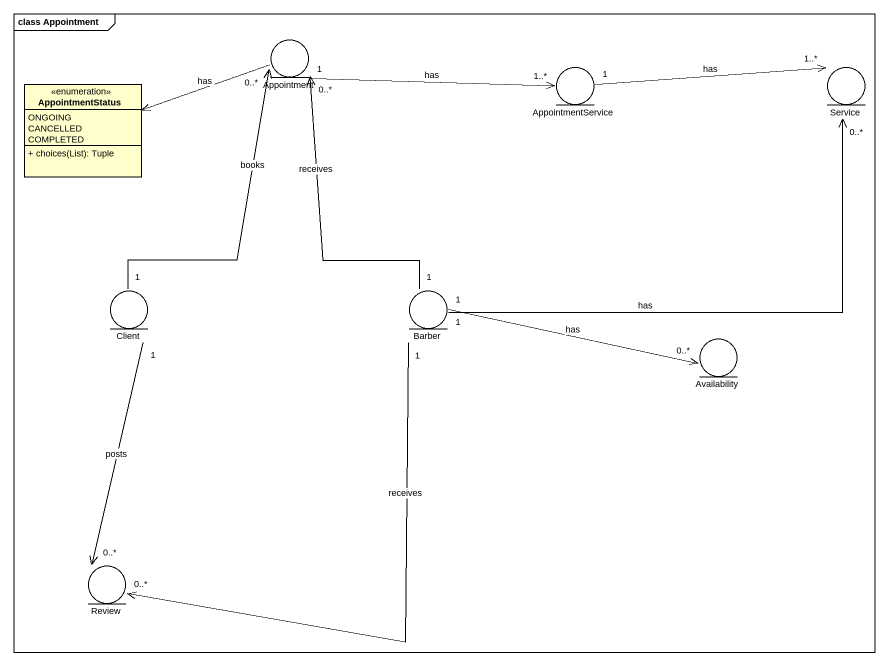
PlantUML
@startuml
mainframe class Appointment
allowmixing
hide circle
hide empty members
skinparam classAttributeIconSize 0
entity Appointment
entity AppointmentService
entity Service
enum AppointmentStatus {
  ONGOING
  CANCELLED
  COMPLETED
  + choices(List): Tuple
}
entity Client
entity Barber
entity Availability
entity Review
Appointment "1" -right-> "1..*" AppointmentService : has
Appointment -left-> AppointmentStatus : has
AppointmentService "1" -right-> "1..*" Service : has
Client "1" -up-> "0..*" Appointment : books
Client "1" --> "0..*" Review : posts
Barber "1" -up-> "0..*" Appointment : receives
Barber "1" -up-> "0..*" Service : has
Barber "1" -right-> "0..*" Availability : has
Barber "1" --> "0..*" Review : receives
@enduml
